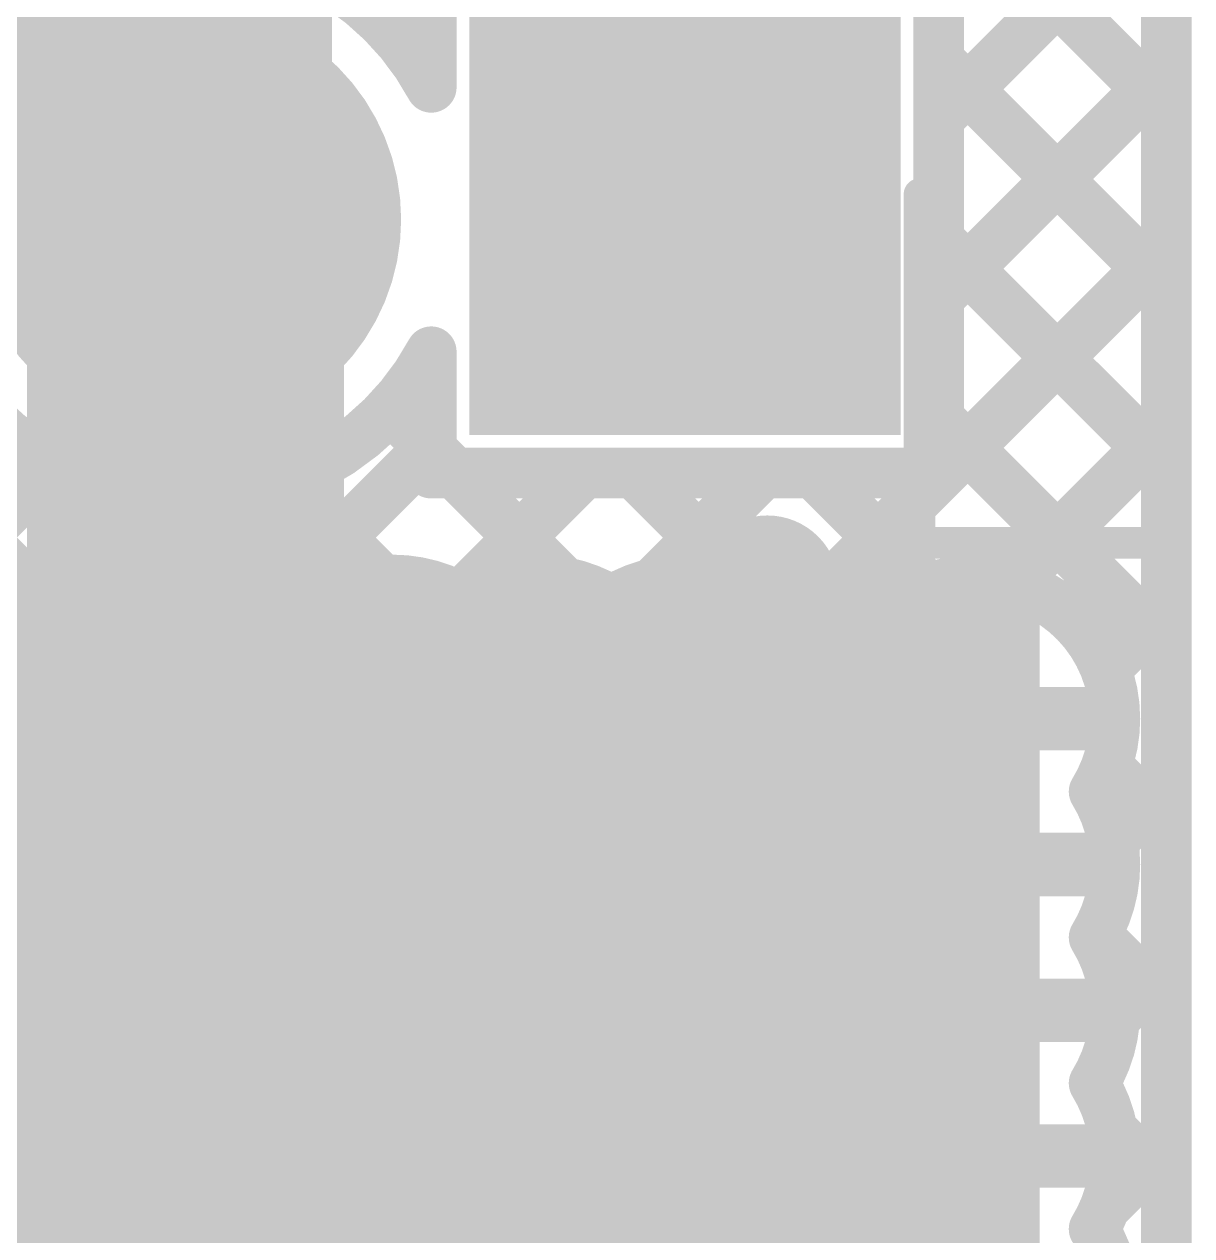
# Model space of a CAD drawing. Header units: millimetres. Extents: x 4.07 to 5.44, y 2.62 to 3.84.
# Drawn here: x 4.9848 to 5.1689, y 3.2557 to 3.4468 of the extents above; entities that cross this region are included whole.
import ezdxf

# ---------------------------------------------------------------- set-up
doc = ezdxf.new("R2010")
doc.units = ezdxf.units.MM
doc.header["$MEASUREMENT"] = 0
for name, color, linetype in [('BottomLayer', 5, 'Continuous'), ('BottomSolder', 6, 'Continuous'), ('MultiLayer', 9, 'Continuous'), ('PadHoleLayer', 156, 'Continuous'), ('TopLayer', 1, 'Continuous'), ('TopOverlay', 2, 'Continuous'), ('TopSolder', 216, 'Continuous'), ('ViaHoleLayer', 16, 'Continuous')]:
    doc.layers.add(name, color=color, linetype=linetype)

# ---------------------------------------------------------------- blocks, each defined once
blk = doc.blocks.new('S2B_PH_K_S_LF__SN__9')
at = {"layer": 'BottomLayer', "const_width": 0.03}
blk.add_lwpolyline([(0.06374, 0, 1), (0.09374, 0, 1)], format="xyb", close=True, dxfattribs=at)
at = {"layer": 'BottomLayer'}
blk.add_solid([(-0.03, -0.03), (0.03, -0.03), (-0.03, 0.03), (0.03, 0.03)], dxfattribs=at)
at = {"layer": 'BottomSolder', "const_width": 0.034}
blk.add_lwpolyline([(0.06174, 0, 1), (0.09574, 0, 1)], format="xyb", close=True, dxfattribs=at)
at = {"layer": 'BottomSolder'}
blk.add_solid([(-0.034, -0.034), (0.034, -0.034), (-0.034, 0.034), (0.034, 0.034)], dxfattribs=at)
at = {"layer": 'MultiLayer', "const_width": 0.03}
blk.add_lwpolyline([(0.06374, 0, 1), (0.09374, 0, 1)], format="xyb", close=True, dxfattribs=at)
at = {"layer": 'MultiLayer'}
blk.add_solid([(-0.03, -0.03), (0.03, -0.03), (-0.03, 0.03), (0.03, 0.03)], dxfattribs=at)
at = {"layer": 'PadHoleLayer', "const_width": 0.01378}
for points in [[(-0.00689, 0, 1), (0.00689, 0, 1)], [(0.07185, 0, 1), (0.08563, 0, 1)]]:
    blk.add_lwpolyline(points, format="xyb", close=True, dxfattribs=at)
at = {"layer": 'TopLayer', "const_width": 0.03}
blk.add_lwpolyline([(0.06374, 0, 1), (0.09374, 0, 1)], format="xyb", close=True, dxfattribs=at)
at = {"layer": 'TopLayer'}
blk.add_solid([(-0.03, -0.03), (0.03, -0.03), (-0.03, 0.03), (0.03, 0.03)], dxfattribs=at)
at = {"layer": 'TopOverlay'}
for points, const_width in [([(-0.00668, 0.058, 1), (-0.01932, 0.058, 1)], 0.01), ([(-0.02182, 0.058, 1), (-0.01682, 0.058, 1)], 0.005), ([(-0.00918, 0.058, 1), (-0.00418, 0.058, 1)], 0.005), ([(-0.07625, 0.051, 1), (-0.07375, 0.051, 1)], 0.0025), ([(-0.07625, 0.051, 1), (-0.07375, 0.051, 1)], 0.0025), ([(-0.03825, 0.051, 1), (-0.03575, 0.051, 1)], 0.0025), ([(-0.03825, 0.051, 1), (-0.03575, 0.051, 1)], 0.0025), ([(-0.03825, -0.004, 1), (-0.03575, -0.004, 1)], 0.0025)]:
    blk.add_lwpolyline(points, format="xyb", close=True, dxfattribs=dict(at, const_width=const_width))
at = {"layer": 'TopOverlay', "const_width": 0.005}
for points in [[(-0.037, 0.051), (-0.075, 0.051)], [(-0.075, 0.051), (-0.075, -0.242)], [(-0.037, 0.051), (-0.037, -0.004)]]:
    blk.add_lwpolyline(points, dxfattribs=at)
at = {"layer": 'TopSolder', "const_width": 0.034}
blk.add_lwpolyline([(0.06174, 0, 1), (0.09574, 0, 1)], format="xyb", close=True, dxfattribs=at)
at = {"layer": 'TopSolder'}
blk.add_solid([(-0.034, -0.034), (0.034, -0.034), (-0.034, 0.034), (0.034, 0.034)], dxfattribs=at)

msp = doc.modelspace()

# ---------------------------------------------------------------- linework, layer by layer
at = {"layer": 'BottomLayer'}
for points, const_width in [([(5.16492, 3.03062), (5.16492, 3.53883)], 0.008), ([(5.06418, 3.53424), (5.16492, 3.4335)], 0.008), ([(5.00835, 3.41791), (5.00835, 3.49783)], 0.05), ([(4.867, 3.47686), (4.98707, 3.35679)], 0.008), ([(5.129, 3.43194), (5.16492, 3.46786)], 0.008), ([(5.01026, 3.416), (5.01026, 3.456)], 0.01), ([(5.049, 3.43686), (5.049, 3.456)], 0.008), ([(5.129, 3.376), (5.129, 3.456)], 0.008), ([(5.129, 3.44113), (5.16492, 3.40521)], 0.008), ([(5.00835, 3.41791), (5.01026, 3.416)], 0.05), ([(5.129, 3.40366), (5.16492, 3.43958)], 0.008), ([(5.01026, 3.1596), (5.01026, 3.416)], 0.05), ([(4.97026, 3.416), (5.01026, 3.416)], 0.01), ([(5.01026, 3.376), (5.01026, 3.416)], 0.01), ([(5.129, 3.41285), (5.16492, 3.37693)], 0.008), ([(5.11274, 3.35912), (5.16492, 3.4113)], 0.008), ([(5.049, 3.376), (5.049, 3.39514)], 0.008), ([(5.04258, 3.38614), (5.049, 3.37971)], 0.008), ([(5.129, 3.38457), (5.16492, 3.34865)], 0.008), ([(5.14036, 3.35845), (5.16492, 3.38301)], 0.008), ([(5.0268, 3.35802), (5.049, 3.38023)], 0.008), ([(5.049, 3.37971), (5.05271, 3.376)], 0.008), ([(4.80074, 3.18853), (4.98944, 3.37724)], 0.008), ([(5.049, 3.376), (5.129, 3.376)], 0.008), ([(5.05271, 3.376), (5.06996, 3.35876)], 0.008), ([(5.05347, 3.35642), (5.07306, 3.376)], 0.008), ([(5.081, 3.376), (5.10086, 3.35613)], 0.008), ([(5.08389, 3.35855), (5.10134, 3.376)], 0.008), ([(5.10928, 3.376), (5.12746, 3.35782)], 0.008), ([(4.99856, 3.37358), (5.01387, 3.35828)], 0.008), ([(5.02565, 3.37478), (5.04135, 3.35908)], 0.008), ([(4.99947, 3.35898), (5.01255, 3.37206)], 0.008), ([(4.99692, 3.33726), (4.99692, 3.35513)], 0.01), ([(5.01992, 3.33726), (5.01992, 3.35513)], 0.01), ([(5.04292, 3.33726), (5.04292, 3.35513)], 0.01), ([(5.06592, 3.33726), (5.06592, 3.35513)], 0.01), ([(5.08892, 3.33726), (5.08892, 3.35513)], 0.01), ([(5.11192, 3.33726), (5.11192, 3.35513)], 0.01), ([(5.13492, 3.33726), (5.13492, 3.35513)], 0.01), ([(5.15533, 3.34513), (5.16492, 3.35473)], 0.008), ([(4.97905, 3.33726), (4.99692, 3.33726)], 0.01), ([(5.13492, 3.33726), (5.1528, 3.33726)], 0.01), ([(5.15548, 3.3298), (5.16492, 3.32036)], 0.008), ([(5.15647, 3.318), (5.16492, 3.32644)], 0.008), ([(4.97905, 3.31426), (4.99692, 3.31426)], 0.01), ([(5.13492, 3.31426), (5.1528, 3.31426)], 0.01), ([(5.1538, 3.3032), (5.16492, 3.29208)], 0.008), ([(5.15676, 3.29), (5.16492, 3.29816)], 0.008), ([(4.97905, 3.29126), (4.99692, 3.29126)], 0.01), ([(5.13492, 3.29126), (5.1528, 3.29126)], 0.01), ([(5.15642, 3.27229), (5.16492, 3.26379)], 0.008), ([(4.97905, 3.26826), (4.99692, 3.26826)], 0.01), ([(5.13492, 3.26826), (5.1528, 3.26826)], 0.01), ([(5.15526, 3.26022), (5.16492, 3.26987)], 0.008)]:
    msp.add_lwpolyline(points, dxfattribs=dict(at, const_width=const_width))
at = {"layer": 'BottomLayer', "const_width": 0.008}
for points in [[(5.049, 3.39514, -3.966191), (5.049, 3.43686)], [(4.97831, 3.32576, -0.791425), (5.00842, 3.35587)], [(5.00842, 3.35587, -0.284084), (5.03142, 3.35587)], [(5.03142, 3.35587, -0.284084), (5.05442, 3.35587)], [(5.05442, 3.35587, -0.284084), (5.07742, 3.35587)], [(5.07742, 3.35587, -0.284084), (5.10042, 3.35587)], [(5.10042, 3.35587, -0.284084), (5.12342, 3.35587)], [(5.12342, 3.35587, -0.587389), (5.15679, 3.33726)], [(5.15679, 3.33726, -0.139286), (5.15353, 3.32576)], [(5.15353, 3.32576, -0.139286), (5.15679, 3.31426)], [(5.15679, 3.31426, -0.139286), (5.15353, 3.30276)], [(5.15353, 3.30276, -0.139286), (5.15679, 3.29126)], [(5.15679, 3.29126, -0.139286), (5.15353, 3.27976)], [(5.15353, 3.27976, -0.139286), (5.15679, 3.26826)], [(5.15679, 3.26826, -0.139286), (5.15353, 3.25676)], [(5.15353, 3.25676, -0.139286), (5.15679, 3.24526)]]:
    msp.add_lwpolyline(points, format="xyb", dxfattribs=at)
at = {"layer": 'BottomLayer'}
for points, const_width in [([(5.127, 3.44113, 1), (5.131, 3.44113, 1)], 0.004), ([(4.99585, 3.41791, 1), (5.02085, 3.41791, 1)], 0.025), ([(4.99585, 3.41791, 1), (5.02085, 3.41791, 1)], 0.025), ([(5.16292, 3.43958, 1), (5.16692, 3.43958, 1)], 0.004), ([(4.99776, 3.416, 1), (5.02276, 3.416, 1)], 0.025), ([(4.99776, 3.416, 1), (5.02276, 3.416, 1)], 0.025), ([(5.047, 3.43686, 1), (5.051, 3.43686, 1)], 0.004), ([(5.047, 3.43686, 1), (5.051, 3.43686, 1)], 0.004), ([(5.16292, 3.4335, 1), (5.16692, 3.4335, 1)], 0.004), ([(5.127, 3.43194, 1), (5.131, 3.43194, 1)], 0.004), ([(5.00776, 3.416, 1), (5.01276, 3.416, 1)], 0.005), ([(5.00776, 3.416, 1), (5.01276, 3.416, 1)], 0.005), ([(5.00776, 3.416, 1), (5.01276, 3.416, 1)], 0.005), ([(5.127, 3.41285, 1), (5.131, 3.41285, 1)], 0.004), ([(5.16292, 3.4113, 1), (5.16692, 3.4113, 1)], 0.004), ([(5.16292, 3.40521, 1), (5.16692, 3.40521, 1)], 0.004), ([(5.127, 3.40366, 1), (5.131, 3.40366, 1)], 0.004), ([(5.047, 3.39514, 1), (5.051, 3.39514, 1)], 0.004), ([(5.047, 3.39514, 1), (5.051, 3.39514, 1)], 0.004), ([(5.04058, 3.38614, 1), (5.04458, 3.38614, 1)], 0.004), ([(5.127, 3.38457, 1), (5.131, 3.38457, 1)], 0.004), ([(5.16292, 3.38301, 1), (5.16692, 3.38301, 1)], 0.004), ([(5.047, 3.38023, 1), (5.051, 3.38023, 1)], 0.004), ([(5.047, 3.37971, 1), (5.051, 3.37971, 1)], 0.004), ([(5.047, 3.37971, 1), (5.051, 3.37971, 1)], 0.004), ([(4.98744, 3.37724, 1), (4.99144, 3.37724, 1)], 0.004), ([(5.00776, 3.376, 1), (5.01276, 3.376, 1)], 0.005), ([(5.16292, 3.37693, 1), (5.16692, 3.37693, 1)], 0.004), ([(5.047, 3.376, 1), (5.051, 3.376, 1)], 0.004), ([(5.047, 3.376, 1), (5.051, 3.376, 1)], 0.004), ([(5.05071, 3.376, 1), (5.05471, 3.376, 1)], 0.004), ([(5.05071, 3.376, 1), (5.05471, 3.376, 1)], 0.004), ([(5.07106, 3.376, 1), (5.07506, 3.376, 1)], 0.004), ([(5.079, 3.376, 1), (5.083, 3.376, 1)], 0.004), ([(5.09934, 3.376, 1), (5.10334, 3.376, 1)], 0.004), ([(5.10728, 3.376, 1), (5.11128, 3.376, 1)], 0.004), ([(5.127, 3.376, 1), (5.131, 3.376, 1)], 0.004), ([(5.127, 3.376, 1), (5.131, 3.376, 1)], 0.004), ([(4.99656, 3.37358, 1), (5.00056, 3.37358, 1)], 0.004), ([(5.02365, 3.37478, 1), (5.02765, 3.37478, 1)], 0.004), ([(5.01055, 3.37206, 1), (5.01455, 3.37206, 1)], 0.004), ([(4.99747, 3.35898, 1), (5.00147, 3.35898, 1)], 0.004), ([(5.01187, 3.35828, 1), (5.01587, 3.35828, 1)], 0.004), ([(5.0248, 3.35802, 1), (5.0288, 3.35802, 1)], 0.004), ([(5.03935, 3.35908, 1), (5.04335, 3.35908, 1)], 0.004), ([(5.06796, 3.35876, 1), (5.07196, 3.35876, 1)], 0.004), ([(5.08189, 3.35855, 1), (5.08589, 3.35855, 1)], 0.004), ([(5.11074, 3.35912, 1), (5.11474, 3.35912, 1)], 0.004), ([(5.12546, 3.35782, 1), (5.12946, 3.35782, 1)], 0.004), ([(5.13836, 3.35845, 1), (5.14236, 3.35845, 1)], 0.004), ([(4.98507, 3.35679, 1), (4.98907, 3.35679, 1)], 0.004), ([(4.99442, 3.35513, 1), (4.99942, 3.35513, 1)], 0.005), ([(5.01742, 3.35513, 1), (5.02242, 3.35513, 1)], 0.005), ([(5.04042, 3.35513, 1), (5.04542, 3.35513, 1)], 0.005), ([(5.05147, 3.35642, 1), (5.05547, 3.35642, 1)], 0.004), ([(5.06342, 3.35513, 1), (5.06842, 3.35513, 1)], 0.005), ([(5.08642, 3.35513, 1), (5.09142, 3.35513, 1)], 0.005), ([(5.09886, 3.35613, 1), (5.10286, 3.35613, 1)], 0.004), ([(5.10942, 3.35513, 1), (5.11442, 3.35513, 1)], 0.005), ([(5.13242, 3.35513, 1), (5.13742, 3.35513, 1)], 0.005), ([(5.00642, 3.35587, 1), (5.01042, 3.35587, 1)], 0.004), ([(5.00642, 3.35587, 1), (5.01042, 3.35587, 1)], 0.004), ([(5.02942, 3.35587, 1), (5.03342, 3.35587, 1)], 0.004), ([(5.02942, 3.35587, 1), (5.03342, 3.35587, 1)], 0.004), ([(5.05242, 3.35587, 1), (5.05642, 3.35587, 1)], 0.004), ([(5.05242, 3.35587, 1), (5.05642, 3.35587, 1)], 0.004), ([(5.07542, 3.35587, 1), (5.07942, 3.35587, 1)], 0.004), ([(5.07542, 3.35587, 1), (5.07942, 3.35587, 1)], 0.004), ([(5.09842, 3.35587, 1), (5.10242, 3.35587, 1)], 0.004), ([(5.09842, 3.35587, 1), (5.10242, 3.35587, 1)], 0.004), ([(5.12142, 3.35587, 1), (5.12542, 3.35587, 1)], 0.004), ([(5.12142, 3.35587, 1), (5.12542, 3.35587, 1)], 0.004), ([(5.16292, 3.35473, 1), (5.16692, 3.35473, 1)], 0.004), ([(5.16292, 3.34865, 1), (5.16692, 3.34865, 1)], 0.004), ([(5.15333, 3.34513, 1), (5.15733, 3.34513, 1)], 0.004), ([(4.99298, 3.33726, 1), (5.00086, 3.33726, 1)], 0.00787), ([(5.01598, 3.33726, 1), (5.02386, 3.33726, 1)], 0.00787), ([(5.03898, 3.33726, 1), (5.04686, 3.33726, 1)], 0.00787), ([(5.06198, 3.33726, 1), (5.06986, 3.33726, 1)], 0.00787), ([(5.08498, 3.33726, 1), (5.09286, 3.33726, 1)], 0.00787), ([(5.10798, 3.33726, 1), (5.11586, 3.33726, 1)], 0.00787), ([(5.13098, 3.33726, 1), (5.13886, 3.33726, 1)], 0.00787), ([(4.99442, 3.33726, 1), (4.99942, 3.33726, 1)], 0.005), ([(4.99442, 3.33726, 1), (4.99942, 3.33726, 1)], 0.005), ([(5.01742, 3.33726, 1), (5.02242, 3.33726, 1)], 0.005), ([(5.04042, 3.33726, 1), (5.04542, 3.33726, 1)], 0.005), ([(5.06342, 3.33726, 1), (5.06842, 3.33726, 1)], 0.005), ([(5.08642, 3.33726, 1), (5.09142, 3.33726, 1)], 0.005), ([(5.10942, 3.33726, 1), (5.11442, 3.33726, 1)], 0.005), ([(5.13242, 3.33726, 1), (5.13742, 3.33726, 1)], 0.005), ([(5.13242, 3.33726, 1), (5.13742, 3.33726, 1)], 0.005), ([(5.15029, 3.33726, 1), (5.15529, 3.33726, 1)], 0.005), ([(5.1548, 3.33726, 1), (5.15879, 3.33726, 1)], 0.004), ([(5.1548, 3.33726, 1), (5.15879, 3.33726, 1)], 0.004), ([(5.15348, 3.3298, 1), (5.15748, 3.3298, 1)], 0.004), ([(5.15153, 3.32576, 1), (5.15553, 3.32576, 1)], 0.004), ([(5.15153, 3.32576, 1), (5.15553, 3.32576, 1)], 0.004), ([(5.16292, 3.32644, 1), (5.16692, 3.32644, 1)], 0.004), ([(5.16292, 3.32036, 1), (5.16692, 3.32036, 1)], 0.004), ([(4.99298, 3.31426, 1), (5.00086, 3.31426, 1)], 0.00787), ([(5.01598, 3.31426, 1), (5.02386, 3.31426, 1)], 0.00787), ([(5.03898, 3.31426, 1), (5.04686, 3.31426, 1)], 0.00787), ([(5.06198, 3.31426, 1), (5.06986, 3.31426, 1)], 0.00787), ([(5.08498, 3.31426, 1), (5.09286, 3.31426, 1)], 0.00787), ([(5.10798, 3.31426, 1), (5.11586, 3.31426, 1)], 0.00787), ([(5.13098, 3.31426, 1), (5.13886, 3.31426, 1)], 0.00787), ([(5.15447, 3.318, 1), (5.15847, 3.318, 1)], 0.004), ([(4.99442, 3.31426, 1), (4.99942, 3.31426, 1)], 0.005), ([(5.13242, 3.31426, 1), (5.13742, 3.31426, 1)], 0.005), ([(5.15029, 3.31426, 1), (5.15529, 3.31426, 1)], 0.005), ([(5.1548, 3.31426, 1), (5.15879, 3.31426, 1)], 0.004), ([(5.1548, 3.31426, 1), (5.15879, 3.31426, 1)], 0.004), ([(5.15153, 3.30276, 1), (5.15553, 3.30276, 1)], 0.004), ([(5.15153, 3.30276, 1), (5.15553, 3.30276, 1)], 0.004), ([(5.1518, 3.3032, 1), (5.1558, 3.3032, 1)], 0.004), ([(5.16292, 3.29816, 1), (5.16692, 3.29816, 1)], 0.004), ([(4.99298, 3.29126, 1), (5.00086, 3.29126, 1)], 0.00787), ([(5.01598, 3.29126, 1), (5.02386, 3.29126, 1)], 0.00787), ([(5.03898, 3.29126, 1), (5.04686, 3.29126, 1)], 0.00787), ([(5.06198, 3.29126, 1), (5.06986, 3.29126, 1)], 0.00787), ([(5.08498, 3.29126, 1), (5.09286, 3.29126, 1)], 0.00787), ([(5.10798, 3.29126, 1), (5.11586, 3.29126, 1)], 0.00787), ([(5.13098, 3.29126, 1), (5.13886, 3.29126, 1)], 0.00787), ([(4.99442, 3.29126, 1), (4.99942, 3.29126, 1)], 0.005), ([(5.13242, 3.29126, 1), (5.13742, 3.29126, 1)], 0.005), ([(5.15029, 3.29126, 1), (5.15529, 3.29126, 1)], 0.005), ([(5.1548, 3.29126, 1), (5.15879, 3.29126, 1)], 0.004), ([(5.1548, 3.29126, 1), (5.15879, 3.29126, 1)], 0.004), ([(5.16292, 3.29208, 1), (5.16692, 3.29208, 1)], 0.004), ([(5.15476, 3.29, 1), (5.15876, 3.29, 1)], 0.004), ([(5.15153, 3.27976, 1), (5.15553, 3.27976, 1)], 0.004), ([(5.15153, 3.27976, 1), (5.15553, 3.27976, 1)], 0.004), ([(4.99298, 3.26826, 1), (5.00086, 3.26826, 1)], 0.00787), ([(5.01598, 3.26826, 1), (5.02386, 3.26826, 1)], 0.00787), ([(5.03898, 3.26826, 1), (5.04686, 3.26826, 1)], 0.00787), ([(5.06198, 3.26826, 1), (5.06986, 3.26826, 1)], 0.00787), ([(5.08498, 3.26826, 1), (5.09286, 3.26826, 1)], 0.00787), ([(5.10798, 3.26826, 1), (5.11586, 3.26826, 1)], 0.00787), ([(5.13098, 3.26826, 1), (5.13886, 3.26826, 1)], 0.00787), ([(5.15442, 3.27229, 1), (5.15842, 3.27229, 1)], 0.004), ([(4.99442, 3.26826, 1), (4.99942, 3.26826, 1)], 0.005), ([(5.13242, 3.26826, 1), (5.13742, 3.26826, 1)], 0.005), ([(5.15029, 3.26826, 1), (5.15529, 3.26826, 1)], 0.005), ([(5.1548, 3.26826, 1), (5.15879, 3.26826, 1)], 0.004), ([(5.1548, 3.26826, 1), (5.15879, 3.26826, 1)], 0.004), ([(5.16292, 3.26987, 1), (5.16692, 3.26987, 1)], 0.004), ([(5.16292, 3.26379, 1), (5.16692, 3.26379, 1)], 0.004), ([(5.15326, 3.26022, 1), (5.15726, 3.26022, 1)], 0.004), ([(5.15153, 3.25676, 1), (5.15553, 3.25676, 1)], 0.004), ([(5.15153, 3.25676, 1), (5.15553, 3.25676, 1)], 0.004)]:
    msp.add_lwpolyline(points, format="xyb", close=True, dxfattribs=dict(at, const_width=const_width))
msp.add_solid([(4.96592, 3.13126), (5.14492, 3.13126), (4.96592, 3.35526), (5.14492, 3.35526)], dxfattribs=at)
at = {"layer": 'BottomSolder', "const_width": 0.00991}
for points in [[(4.99197, 3.33726, 1), (5.00187, 3.33726, 1)], [(5.01497, 3.33726, 1), (5.02487, 3.33726, 1)], [(5.03797, 3.33726, 1), (5.04787, 3.33726, 1)], [(5.06097, 3.33726, 1), (5.07087, 3.33726, 1)], [(5.08397, 3.33726, 1), (5.09387, 3.33726, 1)], [(5.10697, 3.33726, 1), (5.11687, 3.33726, 1)], [(5.12997, 3.33726, 1), (5.13987, 3.33726, 1)], [(4.99197, 3.31426, 1), (5.00187, 3.31426, 1)], [(5.01497, 3.31426, 1), (5.02487, 3.31426, 1)], [(5.03797, 3.31426, 1), (5.04787, 3.31426, 1)], [(5.06097, 3.31426, 1), (5.07087, 3.31426, 1)], [(5.08397, 3.31426, 1), (5.09387, 3.31426, 1)], [(5.10697, 3.31426, 1), (5.11687, 3.31426, 1)], [(5.12997, 3.31426, 1), (5.13987, 3.31426, 1)], [(4.99197, 3.29126, 1), (5.00187, 3.29126, 1)], [(5.01497, 3.29126, 1), (5.02487, 3.29126, 1)], [(5.03797, 3.29126, 1), (5.04787, 3.29126, 1)], [(5.06097, 3.29126, 1), (5.07087, 3.29126, 1)], [(5.08397, 3.29126, 1), (5.09387, 3.29126, 1)], [(5.10697, 3.29126, 1), (5.11687, 3.29126, 1)], [(5.12997, 3.29126, 1), (5.13987, 3.29126, 1)], [(4.99197, 3.26826, 1), (5.00187, 3.26826, 1)], [(5.01497, 3.26826, 1), (5.02487, 3.26826, 1)], [(5.03797, 3.26826, 1), (5.04787, 3.26826, 1)], [(5.06097, 3.26826, 1), (5.07087, 3.26826, 1)], [(5.08397, 3.26826, 1), (5.09387, 3.26826, 1)], [(5.10697, 3.26826, 1), (5.11687, 3.26826, 1)], [(5.12997, 3.26826, 1), (5.13987, 3.26826, 1)]]:
    msp.add_lwpolyline(points, format="xyb", close=True, dxfattribs=at)
at = {"layer": 'MultiLayer', "const_width": 0.00787}
for points in [[(4.99298, 3.33726, 1), (5.00086, 3.33726, 1)], [(5.01598, 3.33726, 1), (5.02386, 3.33726, 1)], [(5.03898, 3.33726, 1), (5.04686, 3.33726, 1)], [(5.06198, 3.33726, 1), (5.06986, 3.33726, 1)], [(5.08498, 3.33726, 1), (5.09286, 3.33726, 1)], [(5.10798, 3.33726, 1), (5.11586, 3.33726, 1)], [(5.13098, 3.33726, 1), (5.13886, 3.33726, 1)], [(4.99298, 3.31426, 1), (5.00086, 3.31426, 1)], [(5.01598, 3.31426, 1), (5.02386, 3.31426, 1)], [(5.03898, 3.31426, 1), (5.04686, 3.31426, 1)], [(5.06198, 3.31426, 1), (5.06986, 3.31426, 1)], [(5.08498, 3.31426, 1), (5.09286, 3.31426, 1)], [(5.10798, 3.31426, 1), (5.11586, 3.31426, 1)], [(5.13098, 3.31426, 1), (5.13886, 3.31426, 1)], [(4.99298, 3.29126, 1), (5.00086, 3.29126, 1)], [(5.01598, 3.29126, 1), (5.02386, 3.29126, 1)], [(5.03898, 3.29126, 1), (5.04686, 3.29126, 1)], [(5.06198, 3.29126, 1), (5.06986, 3.29126, 1)], [(5.08498, 3.29126, 1), (5.09286, 3.29126, 1)], [(5.10798, 3.29126, 1), (5.11586, 3.29126, 1)], [(5.13098, 3.29126, 1), (5.13886, 3.29126, 1)], [(4.99298, 3.26826, 1), (5.00086, 3.26826, 1)], [(5.01598, 3.26826, 1), (5.02386, 3.26826, 1)], [(5.03898, 3.26826, 1), (5.04686, 3.26826, 1)], [(5.06198, 3.26826, 1), (5.06986, 3.26826, 1)], [(5.08498, 3.26826, 1), (5.09286, 3.26826, 1)], [(5.10798, 3.26826, 1), (5.11586, 3.26826, 1)], [(5.13098, 3.26826, 1), (5.13886, 3.26826, 1)]]:
    msp.add_lwpolyline(points, format="xyb", close=True, dxfattribs=at)
at = {"layer": 'TopLayer'}
for points, const_width in [([(5.16492, 3.03723), (5.16492, 3.53883)], 0.008), ([(5.084, 3.421), (5.084, 3.47197)], 0.05), ([(5.11795, 3.48047), (5.16492, 3.4335)], 0.008), ([(5.129, 3.43194), (5.16492, 3.46786)], 0.008), ([(5.01026, 3.416), (5.01026, 3.456)], 0.01), ([(5.049, 3.43686), (5.049, 3.456)], 0.008), ([(5.049, 3.43686), (5.049, 3.456)], 0.008), ([(5.129, 3.376), (5.129, 3.456)], 0.008), ([(5.084, 3.421), (5.089, 3.416)], 0.05), ([(5.129, 3.44113), (5.16492, 3.40521)], 0.008), ([(5.129, 3.40366), (5.16492, 3.43958)], 0.008), ([(4.92801, 3.41585), (4.98707, 3.35679)], 0.008), ([(4.97026, 3.416), (5.01026, 3.416)], 0.01), ([(5.01026, 3.376), (5.01026, 3.416)], 0.01), ([(5.129, 3.41285), (5.16492, 3.37693)], 0.008), ([(5.11274, 3.35912), (5.16492, 3.4113)], 0.008), ([(5.049, 3.376), (5.049, 3.39514)], 0.008), ([(5.04258, 3.38614), (5.049, 3.37971)], 0.008), ([(5.129, 3.38457), (5.16492, 3.34865)], 0.008), ([(5.14036, 3.35845), (5.16492, 3.38301)], 0.008), ([(5.0268, 3.35802), (5.049, 3.38023)], 0.008), ([(5.049, 3.37971), (5.05271, 3.376)], 0.008), ([(4.875, 3.2628), (4.98944, 3.37724)], 0.008), ([(5.049, 3.376), (5.129, 3.376)], 0.008), ([(5.05271, 3.376), (5.06996, 3.35876)], 0.008), ([(5.05347, 3.35642), (5.07306, 3.376)], 0.008), ([(5.081, 3.376), (5.10086, 3.35613)], 0.008), ([(5.08389, 3.35855), (5.10134, 3.376)], 0.008), ([(5.10928, 3.376), (5.12746, 3.35782)], 0.008), ([(4.99856, 3.37358), (5.01387, 3.35828)], 0.008), ([(5.02565, 3.37478), (5.04135, 3.35908)], 0.008), ([(4.99947, 3.35898), (5.01255, 3.37206)], 0.008), ([(4.99692, 3.33726), (4.99692, 3.35513)], 0.01), ([(5.01992, 3.33726), (5.01992, 3.35513)], 0.01), ([(5.04292, 3.33726), (5.04292, 3.35513)], 0.01), ([(5.06592, 3.33726), (5.06592, 3.35513)], 0.01), ([(5.08892, 3.33726), (5.08892, 3.35513)], 0.01), ([(5.11192, 3.33726), (5.11192, 3.35513)], 0.01), ([(5.13492, 3.33726), (5.13492, 3.35513)], 0.01), ([(5.15533, 3.34513), (5.16492, 3.35473)], 0.008), ([(4.97905, 3.33726), (4.99692, 3.33726)], 0.01), ([(5.13492, 3.33726), (5.1528, 3.33726)], 0.01), ([(5.15548, 3.3298), (5.16492, 3.32036)], 0.008), ([(5.15647, 3.318), (5.16492, 3.32644)], 0.008), ([(4.97905, 3.31426), (4.99692, 3.31426)], 0.01), ([(5.13492, 3.31426), (5.1528, 3.31426)], 0.01), ([(5.1538, 3.3032), (5.16492, 3.29208)], 0.008), ([(5.15676, 3.29), (5.16492, 3.29816)], 0.008), ([(4.97905, 3.29126), (4.99692, 3.29126)], 0.01), ([(5.13492, 3.29126), (5.1528, 3.29126)], 0.01), ([(5.15642, 3.27229), (5.16492, 3.26379)], 0.008), ([(4.97905, 3.26826), (4.99692, 3.26826)], 0.01), ([(5.13492, 3.26826), (5.1528, 3.26826)], 0.01), ([(5.15526, 3.26022), (5.16492, 3.26987)], 0.008)]:
    msp.add_lwpolyline(points, dxfattribs=dict(at, const_width=const_width))
at = {"layer": 'TopLayer', "const_width": 0.008}
for points in [[(5.049, 3.39514, -3.966191), (5.049, 3.43686)], [(4.97831, 3.32576, -0.791425), (5.00842, 3.35587)], [(5.00842, 3.35587, -0.284084), (5.03142, 3.35587)], [(5.03142, 3.35587, -0.284084), (5.05442, 3.35587)], [(5.05442, 3.35587, -0.284084), (5.07742, 3.35587)], [(5.07742, 3.35587, -0.284084), (5.10042, 3.35587)], [(5.10042, 3.35587, -0.284084), (5.12342, 3.35587)], [(5.12342, 3.35587, -0.587389), (5.15679, 3.33726)], [(5.15679, 3.33726, -0.139286), (5.15353, 3.32576)], [(5.15353, 3.32576, -0.139286), (5.15679, 3.31426)], [(5.15679, 3.31426, -0.139286), (5.15353, 3.30276)], [(5.15353, 3.30276, -0.139286), (5.15679, 3.29126)], [(5.15679, 3.29126, -0.139286), (5.15353, 3.27976)], [(5.15353, 3.27976, -0.139286), (5.15679, 3.26826)], [(5.15679, 3.26826, -0.139286), (5.15353, 3.25676)], [(5.15353, 3.25676, -0.139286), (5.15679, 3.24526)]]:
    msp.add_lwpolyline(points, format="xyb", dxfattribs=at)
at = {"layer": 'TopLayer'}
for points, const_width in [([(5.0715, 3.421, 1), (5.0965, 3.421, 1)], 0.025), ([(5.0715, 3.421, 1), (5.0965, 3.421, 1)], 0.025), ([(5.127, 3.44113, 1), (5.131, 3.44113, 1)], 0.004), ([(5.16292, 3.43958, 1), (5.16692, 3.43958, 1)], 0.004), ([(5.047, 3.43686, 1), (5.051, 3.43686, 1)], 0.004), ([(5.047, 3.43686, 1), (5.051, 3.43686, 1)], 0.004), ([(5.047, 3.43686, 1), (5.051, 3.43686, 1)], 0.004), ([(5.0765, 3.416, 1), (5.1015, 3.416, 1)], 0.025), ([(5.16292, 3.4335, 1), (5.16692, 3.4335, 1)], 0.004), ([(5.127, 3.43194, 1), (5.131, 3.43194, 1)], 0.004), ([(5.00776, 3.416, 1), (5.01276, 3.416, 1)], 0.005), ([(5.00776, 3.416, 1), (5.01276, 3.416, 1)], 0.005), ([(5.00776, 3.416, 1), (5.01276, 3.416, 1)], 0.005), ([(5.127, 3.41285, 1), (5.131, 3.41285, 1)], 0.004), ([(5.16292, 3.4113, 1), (5.16692, 3.4113, 1)], 0.004), ([(5.16292, 3.40521, 1), (5.16692, 3.40521, 1)], 0.004), ([(5.127, 3.40366, 1), (5.131, 3.40366, 1)], 0.004), ([(5.047, 3.39514, 1), (5.051, 3.39514, 1)], 0.004), ([(5.047, 3.39514, 1), (5.051, 3.39514, 1)], 0.004), ([(5.04058, 3.38614, 1), (5.04458, 3.38614, 1)], 0.004), ([(5.127, 3.38457, 1), (5.131, 3.38457, 1)], 0.004), ([(5.16292, 3.38301, 1), (5.16692, 3.38301, 1)], 0.004), ([(5.047, 3.38023, 1), (5.051, 3.38023, 1)], 0.004), ([(5.047, 3.37971, 1), (5.051, 3.37971, 1)], 0.004), ([(5.047, 3.37971, 1), (5.051, 3.37971, 1)], 0.004), ([(4.98744, 3.37724, 1), (4.99144, 3.37724, 1)], 0.004), ([(5.00776, 3.376, 1), (5.01276, 3.376, 1)], 0.005), ([(5.16292, 3.37693, 1), (5.16692, 3.37693, 1)], 0.004), ([(5.047, 3.376, 1), (5.051, 3.376, 1)], 0.004), ([(5.047, 3.376, 1), (5.051, 3.376, 1)], 0.004), ([(5.05071, 3.376, 1), (5.05471, 3.376, 1)], 0.004), ([(5.05071, 3.376, 1), (5.05471, 3.376, 1)], 0.004), ([(5.07106, 3.376, 1), (5.07506, 3.376, 1)], 0.004), ([(5.079, 3.376, 1), (5.083, 3.376, 1)], 0.004), ([(5.09934, 3.376, 1), (5.10334, 3.376, 1)], 0.004), ([(5.10728, 3.376, 1), (5.11128, 3.376, 1)], 0.004), ([(5.127, 3.376, 1), (5.131, 3.376, 1)], 0.004), ([(5.127, 3.376, 1), (5.131, 3.376, 1)], 0.004), ([(4.99656, 3.37358, 1), (5.00056, 3.37358, 1)], 0.004), ([(5.02365, 3.37478, 1), (5.02765, 3.37478, 1)], 0.004), ([(5.01055, 3.37206, 1), (5.01455, 3.37206, 1)], 0.004), ([(4.99747, 3.35898, 1), (5.00147, 3.35898, 1)], 0.004), ([(5.01187, 3.35828, 1), (5.01587, 3.35828, 1)], 0.004), ([(5.0248, 3.35802, 1), (5.0288, 3.35802, 1)], 0.004), ([(5.03935, 3.35908, 1), (5.04335, 3.35908, 1)], 0.004), ([(5.06796, 3.35876, 1), (5.07196, 3.35876, 1)], 0.004), ([(5.08189, 3.35855, 1), (5.08589, 3.35855, 1)], 0.004), ([(5.11074, 3.35912, 1), (5.11474, 3.35912, 1)], 0.004), ([(5.12546, 3.35782, 1), (5.12946, 3.35782, 1)], 0.004), ([(5.13836, 3.35845, 1), (5.14236, 3.35845, 1)], 0.004), ([(4.98507, 3.35679, 1), (4.98907, 3.35679, 1)], 0.004), ([(4.99442, 3.35513, 1), (4.99942, 3.35513, 1)], 0.005), ([(5.01742, 3.35513, 1), (5.02242, 3.35513, 1)], 0.005), ([(5.04042, 3.35513, 1), (5.04542, 3.35513, 1)], 0.005), ([(5.05147, 3.35642, 1), (5.05547, 3.35642, 1)], 0.004), ([(5.06342, 3.35513, 1), (5.06842, 3.35513, 1)], 0.005), ([(5.08642, 3.35513, 1), (5.09142, 3.35513, 1)], 0.005), ([(5.09886, 3.35613, 1), (5.10286, 3.35613, 1)], 0.004), ([(5.10942, 3.35513, 1), (5.11442, 3.35513, 1)], 0.005), ([(5.13242, 3.35513, 1), (5.13742, 3.35513, 1)], 0.005), ([(5.00642, 3.35587, 1), (5.01042, 3.35587, 1)], 0.004), ([(5.00642, 3.35587, 1), (5.01042, 3.35587, 1)], 0.004), ([(5.02942, 3.35587, 1), (5.03342, 3.35587, 1)], 0.004), ([(5.02942, 3.35587, 1), (5.03342, 3.35587, 1)], 0.004), ([(5.05242, 3.35587, 1), (5.05642, 3.35587, 1)], 0.004), ([(5.05242, 3.35587, 1), (5.05642, 3.35587, 1)], 0.004), ([(5.07542, 3.35587, 1), (5.07942, 3.35587, 1)], 0.004), ([(5.07542, 3.35587, 1), (5.07942, 3.35587, 1)], 0.004), ([(5.09842, 3.35587, 1), (5.10242, 3.35587, 1)], 0.004), ([(5.09842, 3.35587, 1), (5.10242, 3.35587, 1)], 0.004), ([(5.12142, 3.35587, 1), (5.12542, 3.35587, 1)], 0.004), ([(5.12142, 3.35587, 1), (5.12542, 3.35587, 1)], 0.004), ([(5.16292, 3.35473, 1), (5.16692, 3.35473, 1)], 0.004), ([(5.16292, 3.34865, 1), (5.16692, 3.34865, 1)], 0.004), ([(5.15333, 3.34513, 1), (5.15733, 3.34513, 1)], 0.004), ([(4.99298, 3.33726, 1), (5.00086, 3.33726, 1)], 0.00787), ([(5.01598, 3.33726, 1), (5.02386, 3.33726, 1)], 0.00787), ([(5.03898, 3.33726, 1), (5.04686, 3.33726, 1)], 0.00787), ([(5.06198, 3.33726, 1), (5.06986, 3.33726, 1)], 0.00787), ([(5.08498, 3.33726, 1), (5.09286, 3.33726, 1)], 0.00787), ([(5.10798, 3.33726, 1), (5.11586, 3.33726, 1)], 0.00787), ([(5.13098, 3.33726, 1), (5.13886, 3.33726, 1)], 0.00787), ([(4.99442, 3.33726, 1), (4.99942, 3.33726, 1)], 0.005), ([(4.99442, 3.33726, 1), (4.99942, 3.33726, 1)], 0.005), ([(5.01742, 3.33726, 1), (5.02242, 3.33726, 1)], 0.005), ([(5.04042, 3.33726, 1), (5.04542, 3.33726, 1)], 0.005), ([(5.06342, 3.33726, 1), (5.06842, 3.33726, 1)], 0.005), ([(5.08642, 3.33726, 1), (5.09142, 3.33726, 1)], 0.005), ([(5.10942, 3.33726, 1), (5.11442, 3.33726, 1)], 0.005), ([(5.13242, 3.33726, 1), (5.13742, 3.33726, 1)], 0.005), ([(5.13242, 3.33726, 1), (5.13742, 3.33726, 1)], 0.005), ([(5.15029, 3.33726, 1), (5.15529, 3.33726, 1)], 0.005), ([(5.1548, 3.33726, 1), (5.15879, 3.33726, 1)], 0.004), ([(5.1548, 3.33726, 1), (5.15879, 3.33726, 1)], 0.004), ([(5.15348, 3.3298, 1), (5.15748, 3.3298, 1)], 0.004), ([(5.15153, 3.32576, 1), (5.15553, 3.32576, 1)], 0.004), ([(5.15153, 3.32576, 1), (5.15553, 3.32576, 1)], 0.004), ([(5.16292, 3.32644, 1), (5.16692, 3.32644, 1)], 0.004), ([(5.16292, 3.32036, 1), (5.16692, 3.32036, 1)], 0.004), ([(4.99298, 3.31426, 1), (5.00086, 3.31426, 1)], 0.00787), ([(5.01598, 3.31426, 1), (5.02386, 3.31426, 1)], 0.00787), ([(5.03898, 3.31426, 1), (5.04686, 3.31426, 1)], 0.00787), ([(5.06198, 3.31426, 1), (5.06986, 3.31426, 1)], 0.00787), ([(5.08498, 3.31426, 1), (5.09286, 3.31426, 1)], 0.00787), ([(5.10798, 3.31426, 1), (5.11586, 3.31426, 1)], 0.00787), ([(5.13098, 3.31426, 1), (5.13886, 3.31426, 1)], 0.00787), ([(5.15447, 3.318, 1), (5.15847, 3.318, 1)], 0.004), ([(4.99442, 3.31426, 1), (4.99942, 3.31426, 1)], 0.005), ([(5.13242, 3.31426, 1), (5.13742, 3.31426, 1)], 0.005), ([(5.15029, 3.31426, 1), (5.15529, 3.31426, 1)], 0.005), ([(5.1548, 3.31426, 1), (5.15879, 3.31426, 1)], 0.004), ([(5.1548, 3.31426, 1), (5.15879, 3.31426, 1)], 0.004), ([(5.15153, 3.30276, 1), (5.15553, 3.30276, 1)], 0.004), ([(5.15153, 3.30276, 1), (5.15553, 3.30276, 1)], 0.004), ([(5.1518, 3.3032, 1), (5.1558, 3.3032, 1)], 0.004), ([(5.16292, 3.29816, 1), (5.16692, 3.29816, 1)], 0.004), ([(4.99298, 3.29126, 1), (5.00086, 3.29126, 1)], 0.00787), ([(5.01598, 3.29126, 1), (5.02386, 3.29126, 1)], 0.00787), ([(5.03898, 3.29126, 1), (5.04686, 3.29126, 1)], 0.00787), ([(5.06198, 3.29126, 1), (5.06986, 3.29126, 1)], 0.00787), ([(5.08498, 3.29126, 1), (5.09286, 3.29126, 1)], 0.00787), ([(5.10798, 3.29126, 1), (5.11586, 3.29126, 1)], 0.00787), ([(5.13098, 3.29126, 1), (5.13886, 3.29126, 1)], 0.00787), ([(4.99442, 3.29126, 1), (4.99942, 3.29126, 1)], 0.005), ([(5.13242, 3.29126, 1), (5.13742, 3.29126, 1)], 0.005), ([(5.15029, 3.29126, 1), (5.15529, 3.29126, 1)], 0.005), ([(5.1548, 3.29126, 1), (5.15879, 3.29126, 1)], 0.004), ([(5.1548, 3.29126, 1), (5.15879, 3.29126, 1)], 0.004), ([(5.16292, 3.29208, 1), (5.16692, 3.29208, 1)], 0.004), ([(5.15476, 3.29, 1), (5.15876, 3.29, 1)], 0.004), ([(5.15153, 3.27976, 1), (5.15553, 3.27976, 1)], 0.004), ([(5.15153, 3.27976, 1), (5.15553, 3.27976, 1)], 0.004), ([(4.99298, 3.26826, 1), (5.00086, 3.26826, 1)], 0.00787), ([(5.01598, 3.26826, 1), (5.02386, 3.26826, 1)], 0.00787), ([(5.03898, 3.26826, 1), (5.04686, 3.26826, 1)], 0.00787), ([(5.06198, 3.26826, 1), (5.06986, 3.26826, 1)], 0.00787), ([(5.08498, 3.26826, 1), (5.09286, 3.26826, 1)], 0.00787), ([(5.10798, 3.26826, 1), (5.11586, 3.26826, 1)], 0.00787), ([(5.13098, 3.26826, 1), (5.13886, 3.26826, 1)], 0.00787), ([(5.15442, 3.27229, 1), (5.15842, 3.27229, 1)], 0.004), ([(4.99442, 3.26826, 1), (4.99942, 3.26826, 1)], 0.005), ([(5.13242, 3.26826, 1), (5.13742, 3.26826, 1)], 0.005), ([(5.15029, 3.26826, 1), (5.15529, 3.26826, 1)], 0.005), ([(5.1548, 3.26826, 1), (5.15879, 3.26826, 1)], 0.004), ([(5.1548, 3.26826, 1), (5.15879, 3.26826, 1)], 0.004), ([(5.16292, 3.26987, 1), (5.16692, 3.26987, 1)], 0.004), ([(5.16292, 3.26379, 1), (5.16692, 3.26379, 1)], 0.004), ([(5.15326, 3.26022, 1), (5.15726, 3.26022, 1)], 0.004), ([(5.15153, 3.25676, 1), (5.15553, 3.25676, 1)], 0.004), ([(5.15153, 3.25676, 1), (5.15553, 3.25676, 1)], 0.004)]:
    msp.add_lwpolyline(points, format="xyb", close=True, dxfattribs=dict(at, const_width=const_width))
msp.add_solid([(4.96592, 3.13126), (5.14492, 3.13126), (4.96592, 3.35526), (5.14492, 3.35526)], dxfattribs=at)
at = {"layer": 'TopSolder', "const_width": 0.00991}
for points in [[(4.99197, 3.33726, 1), (5.00187, 3.33726, 1)], [(5.01497, 3.33726, 1), (5.02487, 3.33726, 1)], [(5.03797, 3.33726, 1), (5.04787, 3.33726, 1)], [(5.06097, 3.33726, 1), (5.07087, 3.33726, 1)], [(5.08397, 3.33726, 1), (5.09387, 3.33726, 1)], [(5.10697, 3.33726, 1), (5.11687, 3.33726, 1)], [(5.12997, 3.33726, 1), (5.13987, 3.33726, 1)], [(4.99197, 3.31426, 1), (5.00187, 3.31426, 1)], [(5.01497, 3.31426, 1), (5.02487, 3.31426, 1)], [(5.03797, 3.31426, 1), (5.04787, 3.31426, 1)], [(5.06097, 3.31426, 1), (5.07087, 3.31426, 1)], [(5.08397, 3.31426, 1), (5.09387, 3.31426, 1)], [(5.10697, 3.31426, 1), (5.11687, 3.31426, 1)], [(5.12997, 3.31426, 1), (5.13987, 3.31426, 1)], [(4.99197, 3.29126, 1), (5.00187, 3.29126, 1)], [(5.01497, 3.29126, 1), (5.02487, 3.29126, 1)], [(5.03797, 3.29126, 1), (5.04787, 3.29126, 1)], [(5.06097, 3.29126, 1), (5.07087, 3.29126, 1)], [(5.08397, 3.29126, 1), (5.09387, 3.29126, 1)], [(5.10697, 3.29126, 1), (5.11687, 3.29126, 1)], [(5.12997, 3.29126, 1), (5.13987, 3.29126, 1)], [(4.99197, 3.26826, 1), (5.00187, 3.26826, 1)], [(5.01497, 3.26826, 1), (5.02487, 3.26826, 1)], [(5.03797, 3.26826, 1), (5.04787, 3.26826, 1)], [(5.06097, 3.26826, 1), (5.07087, 3.26826, 1)], [(5.08397, 3.26826, 1), (5.09387, 3.26826, 1)], [(5.10697, 3.26826, 1), (5.11687, 3.26826, 1)], [(5.12997, 3.26826, 1), (5.13987, 3.26826, 1)]]:
    msp.add_lwpolyline(points, format="xyb", close=True, dxfattribs=at)
at = {"layer": 'ViaHoleLayer', "const_width": 0.00591}
for points in [[(4.99397, 3.33726, 1), (4.99987, 3.33726, 1)], [(5.01697, 3.33726, 1), (5.02287, 3.33726, 1)], [(5.03997, 3.33726, 1), (5.04587, 3.33726, 1)], [(5.06297, 3.33726, 1), (5.06887, 3.33726, 1)], [(5.08597, 3.33726, 1), (5.09187, 3.33726, 1)], [(5.10897, 3.33726, 1), (5.11487, 3.33726, 1)], [(5.13197, 3.33726, 1), (5.13787, 3.33726, 1)], [(4.99397, 3.31426, 1), (4.99987, 3.31426, 1)], [(5.01697, 3.31426, 1), (5.02287, 3.31426, 1)], [(5.03997, 3.31426, 1), (5.04587, 3.31426, 1)], [(5.06297, 3.31426, 1), (5.06887, 3.31426, 1)], [(5.08597, 3.31426, 1), (5.09187, 3.31426, 1)], [(5.10897, 3.31426, 1), (5.11487, 3.31426, 1)], [(5.13197, 3.31426, 1), (5.13787, 3.31426, 1)], [(4.99397, 3.29126, 1), (4.99987, 3.29126, 1)], [(5.01697, 3.29126, 1), (5.02287, 3.29126, 1)], [(5.03997, 3.29126, 1), (5.04587, 3.29126, 1)], [(5.06297, 3.29126, 1), (5.06887, 3.29126, 1)], [(5.08597, 3.29126, 1), (5.09187, 3.29126, 1)], [(5.10897, 3.29126, 1), (5.11487, 3.29126, 1)], [(5.13197, 3.29126, 1), (5.13787, 3.29126, 1)], [(4.99397, 3.26826, 1), (4.99987, 3.26826, 1)], [(5.01697, 3.26826, 1), (5.02287, 3.26826, 1)], [(5.03997, 3.26826, 1), (5.04587, 3.26826, 1)], [(5.06297, 3.26826, 1), (5.06887, 3.26826, 1)], [(5.08597, 3.26826, 1), (5.09187, 3.26826, 1)], [(5.10897, 3.26826, 1), (5.11487, 3.26826, 1)], [(5.13197, 3.26826, 1), (5.13787, 3.26826, 1)]]:
    msp.add_lwpolyline(points, format="xyb", close=True, dxfattribs=at)

# ---------------------------------------------------------------- block references
at = {"rotation": 180}
msp.add_blockref('S2B_PH_K_S_LF__SN__9', (5.089, 3.416), dxfattribs=at)

doc.saveas('drawing.dxf')
